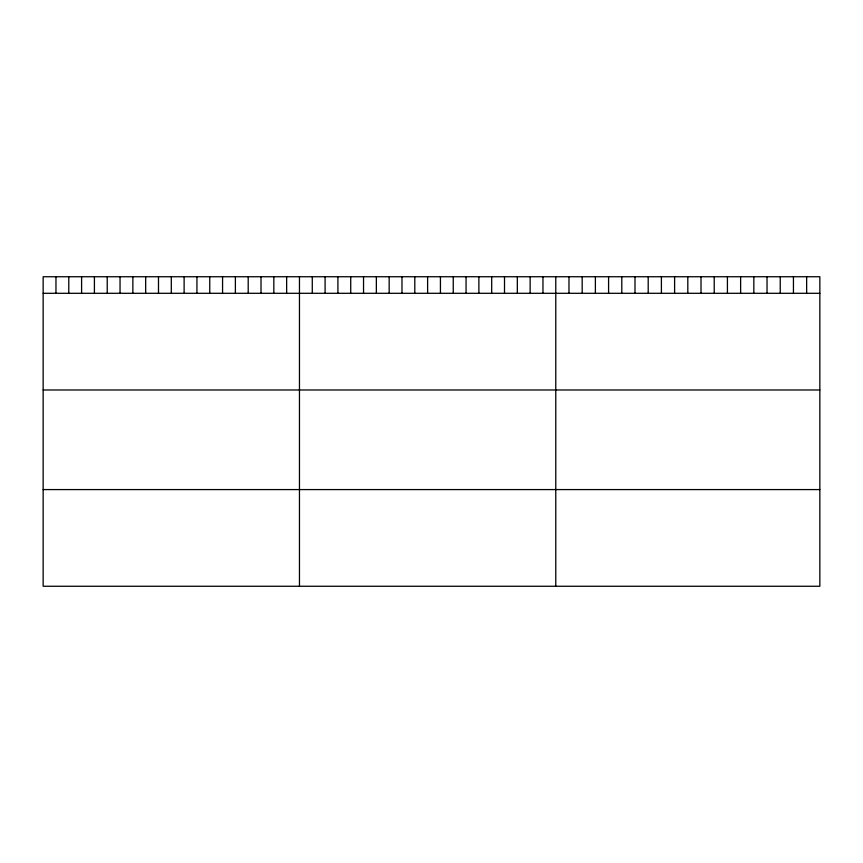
<?xml version="1.0" encoding="UTF-8"?>
<svg xmlns="http://www.w3.org/2000/svg" width="863" height="863" viewBox="0 0 863 863"><rect width="100%" height="100%" fill="white"/><g stroke="black" fill="none" stroke-linecap="round" stroke-linejoin="round"><path stroke-width="1.29" d="M819.85 293.301L819.85 586.257L43.15 586.257L43.15 276.743L819.85 276.743L819.85 293.301L43.15 293.301M43.15 389.979L819.85 389.979M43.15 489.58L819.85 489.58M806.646 276.743L806.646 293.301M793.442 276.743L793.442 293.301M780.238 276.743L780.238 293.301M767.034 276.743L767.034 293.301M753.831 276.743L753.831 293.301M740.627 276.743L740.627 293.301M727.423 276.743L727.423 293.301M714.219 276.743L714.219 293.301M701.015 276.743L701.015 293.301M687.811 276.743L687.811 293.301M674.607 276.743L674.607 293.301M661.403 276.743L661.403 293.301M648.199 276.743L648.199 293.301M634.995 276.743L634.995 293.301M621.792 276.743L621.792 293.301M608.588 276.743L608.588 293.301M595.384 276.743L595.384 293.301M582.18 276.743L582.18 293.301M568.976 276.743L568.976 293.301M555.772 276.743L555.772 586.257M542.956 276.743L542.956 293.301M530.141 276.743L530.141 293.301M517.325 276.743L517.325 293.301M504.51 276.743L504.51 293.301M491.694 276.743L491.694 293.301M478.879 276.743L478.879 293.301M466.063 276.743L466.063 293.301M453.248 276.743L453.248 293.301M440.432 276.743L440.432 293.301M427.617 276.743L427.617 293.301M414.801 276.743L414.801 293.301M401.985 276.743L401.985 293.301M389.17 276.743L389.17 293.301M376.354 276.743L376.354 293.301M363.539 276.743L363.539 293.301M350.723 276.743L350.723 293.301M337.908 276.743L337.908 293.301M325.092 276.743L325.092 293.301M312.277 276.743L312.277 293.301M299.461 276.743L299.461 586.257M286.645 276.743L286.645 293.301M273.83 276.743L273.83 293.301M261.014 276.743L261.014 293.301M248.199 276.743L248.199 293.301M235.383 276.743L235.383 293.301M222.568 276.743L222.568 293.301M209.752 276.743L209.752 293.301M196.937 276.743L196.937 293.301M184.121 276.743L184.121 293.301M171.306 276.743L171.306 293.301M158.49 276.743L158.49 293.301M145.674 276.743L145.674 293.301M132.859 276.743L132.859 293.301M120.043 276.743L120.043 293.301M107.228 276.743L107.228 293.301M94.412 276.743L94.412 293.301M81.597 276.743L81.597 293.301M68.781 276.743L68.781 293.301M55.966 276.743L55.966 293.301"/></g></svg>
